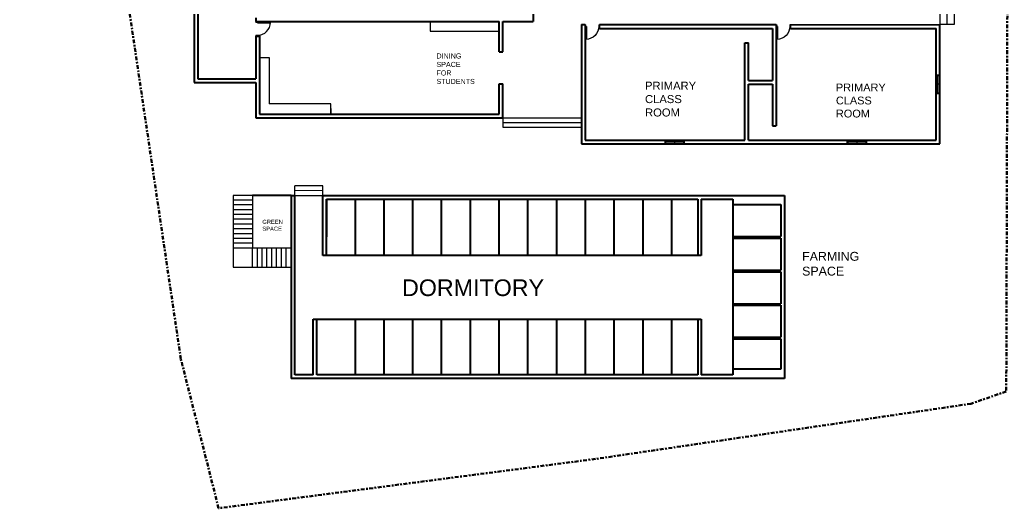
# Model space of a CAD drawing. Header units: metres. Extents: x 9 to 942, y 34 to 176.
# Drawn here: x 109.5 to 171.5, y 34.2 to 64.8 of the extents above; entities that cross this region are included whole.
import ezdxf

# ---------------------------------------------------------------- set-up
doc = ezdxf.new("R2010")
doc.units = ezdxf.units.M
doc.header["$LTSCALE"] = 0.01
doc.header["$MEASUREMENT"] = 0
doc.linetypes.add('ACAD_ISO04W100', pattern=[30, 24, -3, 0, -3])
for name, color, linetype in [('door space', 1, 'Continuous'), ('ELEVATION', 4, 'Continuous'), ('INBUILD', 81, 'Continuous'), ('STAIR', 231, 'Continuous'), ('TEXT', 141, 'Continuous'), ('WINDOW', 10, 'Continuous')]:
    doc.layers.add(name, color=color, linetype=linetype)
doc.layers.add('SITE BOUNDARY', color=6, linetype='ACAD_ISO04W100', lineweight=60)
doc.layers.add('WALL', color=2, linetype='Continuous', lineweight=40)
doc.styles.get("Standard").update_dxf_attribs({"font": 'arial.ttf'})

msp = doc.modelspace()

# ---------------------------------------------------------------- linework, layer by layer
for p, q in [((156.877, 64.461), (156.877, 60.962)), ((144.917, 64.232), (144.917, 64.232)), ((124.542, 63.752), (124.542, 61.069)), ((124.542, 61.069), (124.544, 61.069)), ((144.917, 57.002), (148.917, 57.002))]:
    msp.add_line(p, q)
at = {"layer": 'Defpoints'}
msp.add_line((156.877, 64.461), (156.647, 64.461), dxfattribs=at)
at = {"layer": 'door space'}
for p, q in [((124.314, 64.652), (124.314, 64.602)), ((124.414, 64.652), (124.314, 64.652)), ((124.374, 64.602), (124.314, 64.602)), ((124.414, 64.607), (124.374, 64.607)), ((124.374, 64.602), (124.374, 64.607)), ((124.414, 64.607), (124.414, 64.652)), ((125.224, 64.607), (124.414, 64.607)), ((124.414, 64.607), (124.414, 64.572)), ((124.414, 64.572), (125.224, 64.572)), ((144.914, 64.452), (144.964, 64.453)), ((144.915, 64.352), (144.914, 64.452)), ((144.96, 64.353), (144.959, 64.393)), ((144.964, 64.393), (144.959, 64.393)), ((144.964, 64.393), (144.964, 64.453)), ((145.764, 64.461), (145.814, 64.461)), ((145.764, 64.461), (145.764, 64.401)), ((145.769, 64.401), (145.764, 64.401)), ((145.769, 64.401), (145.77, 64.361)), ((145.814, 64.461), (145.815, 64.361)), ((156.872, 64.453), (156.922, 64.453)), ((156.873, 64.353), (156.872, 64.453)), ((156.918, 64.353), (156.918, 64.393)), ((156.923, 64.393), (156.918, 64.393)), ((156.923, 64.393), (156.922, 64.453)), ((157.722, 64.461), (157.772, 64.462)), ((157.722, 64.461), (157.723, 64.401)), ((157.728, 64.401), (157.723, 64.401)), ((157.728, 64.401), (157.728, 64.361)), ((157.772, 64.462), (157.773, 64.362)), ((124.314, 63.802), (124.314, 63.752)), ((124.314, 63.802), (124.374, 63.802)), ((124.374, 63.797), (124.374, 63.802)), ((124.374, 63.797), (124.414, 63.797)), ((124.414, 63.752), (124.414, 63.797)), ((144.96, 64.353), (144.915, 64.352)), ((144.968, 63.543), (144.96, 64.353)), ((144.96, 64.353), (144.995, 64.353)), ((144.995, 64.353), (145.003, 63.543)), ((145.815, 64.361), (145.77, 64.361)), ((156.918, 64.353), (156.873, 64.353)), ((156.926, 63.543), (156.918, 64.353)), ((156.918, 64.353), (156.953, 64.353)), ((156.953, 64.353), (156.961, 63.543)), ((157.773, 64.362), (157.728, 64.361)), ((124.314, 63.752), (124.414, 63.752))]:
    msp.add_line(p, q, dxfattribs=at)
msp.add_ellipse((124.414, 64.607), major_axis=(0.573, 0.573), ratio=1, start_param=3.926991, end_param=5.497787, dxfattribs=at)
at = {"layer": 'door space', "extrusion": (0, 0, -1)}
for centre in [(144.96, 64.353), (156.918, 64.353)]:
    msp.add_ellipse(centre, major_axis=(-0.567, -0.578), ratio=1, start_param=3.926991, end_param=5.497787, dxfattribs=at)
at = {"layer": 'ELEVATION'}
msp.add_line((135.219, 64.654), (135.219, 64.652), dxfattribs=at)
at = {"layer": 'INBUILD'}
for p, q in [((135.219, 64.652), (135.219, 64.052)), ((135.219, 64.052), (139.544, 64.052)), ((124.542, 62.411), (125.142, 62.411)), ((125.142, 62.411), (125.142, 59.511)), ((129.008, 59.511), (125.142, 59.511)), ((129.008, 59.211), (129.008, 59.511)), ((129.008, 59.211), (129.007, 58.859)), ((129.007, 58.859), (129.007, 59.211)), ((129.007, 59.211), (129.008, 59.211))]:
    msp.add_line(p, q, dxfattribs=at)
at = {"layer": 'SITE BOUNDARY'}
for p, q in [((119.619, 43.537), (109.54, 111.63)), ((171.454, 106.597), (171.27, 41.503)), ((121.979, 34.198), (119.619, 43.537)), ((171.27, 41.503), (169.06, 40.737)), ((169.06, 40.737), (145.568, 37.282)), ((145.568, 37.282), (121.979, 34.198))]:
    msp.add_line(p, q, dxfattribs=at)
at = {"layer": 'STAIR'}
for p, q in [((167.107, 66.462), (167.107, 64.462)), ((167.557, 66.462), (167.557, 64.462)), ((168.007, 66.462), (168.007, 64.462)), ((168.007, 64.462), (167.107, 64.462)), ((139.774, 58.639), (144.687, 58.639)), ((139.774, 58.639), (139.774, 58.039)), ((139.774, 58.339), (144.687, 58.339)), ((139.774, 58.039), (144.687, 58.039)), ((128.508, 54.378), (126.745, 54.371)), ((126.745, 53.771), (126.745, 54.371)), ((128.509, 54.078), (126.746, 54.071)), ((128.508, 53.778), (128.508, 54.378)), ((124.108, 53.778), (122.883, 53.778)), ((122.883, 53.778), (122.883, 50.479)), ((124.108, 53.478), (122.908, 53.478)), ((124.108, 53.778), (124.108, 50.478)), ((126.745, 53.771), (128.508, 53.771)), ((126.745, 53.771), (126.745, 53.771)), ((124.083, 52.879), (122.883, 52.879)), ((124.108, 53.178), (122.908, 53.178)), ((124.083, 52.579), (122.883, 52.579)), ((124.083, 52.279), (122.883, 52.279)), ((124.083, 51.979), (122.883, 51.979)), ((124.083, 51.679), (122.883, 51.679)), ((124.083, 51.379), (122.883, 51.379)), ((124.083, 51.079), (122.883, 51.079)), ((124.083, 50.779), (122.883, 50.779)), ((126.483, 50.479), (122.883, 50.479)), ((122.883, 50.479), (122.883, 49.279)), ((124.666, 50.483), (123.466, 50.483)), ((124.108, 49.278), (124.108, 50.478)), ((124.408, 49.278), (124.408, 50.478)), ((124.708, 49.278), (124.708, 50.478)), ((125.008, 49.278), (125.008, 50.478)), ((125.308, 49.278), (125.308, 50.478)), ((125.608, 49.278), (125.608, 50.478)), ((125.608, 49.278), (125.608, 50.478)), ((125.908, 49.278), (125.908, 50.478)), ((126.208, 49.278), (126.208, 50.478)), ((122.883, 49.279), (126.483, 49.279))]:
    msp.add_line(p, q, dxfattribs=at)
at = {"layer": 'WALL'}
for p, q in [((120.452, 71.191), (120.452, 60.839)), ((120.682, 70.961), (120.682, 61.069)), ((141.656, 66.462), (141.656, 64.652)), ((124.314, 64.882), (124.314, 64.652)), ((124.314, 64.652), (139.544, 64.652)), ((139.544, 62.752), (139.544, 64.652)), ((139.774, 62.752), (139.774, 64.652)), ((139.774, 64.652), (141.656, 64.652)), ((144.687, 64.462), (144.687, 57.002)), ((144.917, 64.461), (144.687, 64.461)), ((144.917, 64.461), (144.917, 64.231)), ((145.817, 64.462), (156.877, 64.462)), ((145.817, 64.231), (145.817, 64.461)), ((156.877, 64.462), (156.877, 58.132)), ((157.777, 64.461), (167.107, 64.462)), ((157.777, 64.231), (157.777, 64.461)), ((167.107, 57.002), (167.107, 64.462)), ((144.917, 64.232), (144.917, 57.232)), ((145.817, 64.232), (156.643, 64.232)), ((156.643, 64.232), (156.643, 60.96)), ((156.877, 64.231), (156.877, 64.231)), ((157.777, 64.232), (166.877, 64.232)), ((166.877, 57.232), (166.877, 64.232)), ((124.314, 63.752), (124.544, 63.752)), ((124.314, 63.752), (124.314, 61.069)), ((124.544, 63.752), (124.544, 58.869)), ((154.917, 63.332), (155.147, 63.332)), ((154.917, 57.232), (154.917, 63.332)), ((155.147, 60.962), (155.147, 63.332)), ((124.542, 62.752), (124.544, 62.752)), ((139.544, 62.752), (139.774, 62.752)), ((124.542, 61.752), (124.544, 61.752)), ((120.452, 60.839), (124.314, 60.839)), ((120.682, 61.069), (124.314, 61.069)), ((124.314, 60.839), (124.314, 58.639)), ((139.544, 60.752), (139.774, 60.752)), ((139.544, 58.869), (139.544, 60.752)), ((139.774, 58.639), (139.774, 60.752)), ((155.147, 60.962), (156.643, 60.962)), ((155.147, 57.232), (155.147, 60.732)), ((155.147, 60.732), (156.643, 60.732)), ((156.647, 60.96), (156.643, 60.96)), ((156.643, 60.732), (156.643, 58.132)), ((156.873, 60.962), (156.877, 60.962)), ((124.544, 58.869), (139.544, 58.869)), ((124.314, 58.639), (139.774, 58.639)), ((156.643, 58.362), (156.647, 58.362)), ((156.643, 58.132), (156.877, 58.132)), ((144.687, 57.002), (167.107, 57.002)), ((144.917, 57.232), (154.917, 57.232)), ((155.147, 57.232), (166.877, 57.232)), ((126.515, 53.771), (124.108, 53.771)), ((126.515, 53.771), (126.745, 53.771)), ((126.515, 53.771), (126.515, 42.311)), ((126.745, 42.541), (126.745, 53.771)), ((128.508, 53.778), (152.368, 53.778)), ((128.508, 50.023), (128.508, 53.778)), ((128.738, 53.548), (128.738, 51.178)), ((128.738, 50.023), (128.738, 53.548)), ((128.738, 53.548), (151.975, 53.548)), ((130.538, 50.023), (130.538, 53.548)), ((132.338, 50.023), (132.338, 53.548)), ((134.138, 50.023), (134.138, 53.548)), ((135.938, 50.023), (135.938, 53.548)), ((135.938, 50.023), (135.938, 53.548)), ((137.738, 50.023), (137.738, 53.548)), ((139.238, 53.548), (139.238, 53.548)), ((139.238, 53.548), (139.238, 53.548)), ((139.238, 53.548), (139.238, 53.548)), ((139.238, 53.548), (139.238, 53.548)), ((139.538, 50.023), (139.538, 53.548)), ((141.338, 50.023), (141.338, 53.548)), ((143.138, 50.023), (143.138, 53.548)), ((144.938, 50.023), (144.938, 53.548)), ((144.945, 53.541), (146.975, 53.541)), ((146.738, 50.023), (146.738, 53.548)), ((148.538, 50.023), (148.538, 53.548)), ((150.338, 50.023), (150.338, 53.548)), ((151.975, 53.548), (151.975, 50.023)), ((152.175, 53.548), (152.175, 50.023)), ((152.175, 53.548), (154.168, 53.548)), ((152.368, 53.778), (154.168, 53.778)), ((154.168, 53.778), (157.398, 53.778)), ((154.168, 53.548), (154.168, 42.548)), ((157.398, 53.778), (157.398, 42.311)), ((154.168, 53.198), (157.168, 53.198)), ((157.168, 53.198), (157.168, 51.198)), ((154.168, 51.198), (157.168, 51.198)), ((154.168, 51.098), (157.168, 51.098)), ((157.168, 51.098), (157.168, 49.098)), ((152.175, 50.023), (128.508, 50.023)), ((128.738, 50.023), (128.738, 50.023)), ((154.168, 49.098), (157.168, 49.098)), ((154.168, 48.998), (157.168, 48.998)), ((157.168, 48.998), (157.168, 46.998)), ((154.168, 46.998), (157.168, 46.998)), ((154.168, 46.898), (157.168, 46.898)), ((157.168, 46.898), (157.168, 44.898)), ((127.908, 42.548), (127.908, 46.023)), ((127.908, 46.023), (152.175, 46.023)), ((128.138, 42.548), (128.138, 46.023)), ((130.538, 42.548), (130.538, 46.023)), ((132.338, 42.548), (132.338, 46.023)), ((134.138, 42.548), (134.138, 46.023)), ((135.938, 42.548), (135.938, 46.023)), ((137.738, 42.548), (137.738, 46.023)), ((139.538, 42.548), (139.538, 46.023)), ((141.338, 42.548), (141.338, 46.023)), ((143.138, 42.548), (143.138, 46.023)), ((144.938, 42.548), (144.938, 46.023)), ((146.738, 42.548), (146.738, 46.023)), ((148.538, 42.548), (148.538, 46.023)), ((150.338, 42.548), (150.338, 46.023)), ((151.975, 46.023), (151.975, 42.548)), ((152.175, 46.023), (152.175, 42.548)), ((154.168, 44.898), (157.168, 44.898)), ((154.168, 44.798), (157.168, 44.798)), ((157.168, 44.798), (157.168, 42.891)), ((157.168, 42.891), (154.168, 42.891)), ((157.398, 42.311), (126.515, 42.311)), ((127.908, 42.548), (126.745, 42.548)), ((146.738, 42.548), (128.138, 42.548)), ((151.975, 42.548), (146.738, 42.548)), ((154.168, 42.548), (152.175, 42.548))]:
    msp.add_line(p, q, dxfattribs=at)
at = {"layer": 'WINDOW'}
for p, q in [((166.877, 60.132), (166.877, 61.332)), ((166.877, 61.332), (167.107, 61.332)), ((167.107, 61.332), (167.107, 60.132)), ((166.877, 61.282), (167.107, 61.282)), ((167.107, 60.732), (166.877, 60.732)), ((166.992, 60.182), (166.992, 61.282)), ((167.107, 60.132), (167.107, 60.732)), ((167.107, 60.182), (166.877, 60.182)), ((167.107, 60.132), (166.877, 60.132)), ((149.917, 57.002), (149.917, 57.232)), ((149.917, 57.232), (151.117, 57.232)), ((151.117, 57.002), (149.917, 57.002)), ((149.967, 57.002), (149.967, 57.232)), ((151.067, 57.117), (149.967, 57.117)), ((151.117, 57.232), (150.517, 57.232)), ((150.517, 57.232), (150.517, 57.002)), ((151.067, 57.232), (151.067, 57.002)), ((151.117, 57.232), (151.117, 57.002)), ((161.324, 57.001), (161.324, 57.231)), ((161.324, 57.231), (162.524, 57.231)), ((162.524, 57.001), (161.324, 57.001)), ((161.374, 57.001), (161.374, 57.231)), ((162.474, 57.116), (161.374, 57.116)), ((162.524, 57.231), (161.924, 57.231)), ((161.924, 57.231), (161.924, 57.001)), ((162.474, 57.231), (162.474, 57.001)), ((162.524, 57.231), (162.524, 57.001))]:
    msp.add_line(p, q, dxfattribs=at)

# ---------------------------------------------------------------- texts
at = {"layer": 'TEXT', "attachment_point": 1}
for s, width, gutter_width, insert, char_height in [('DINING SPACE FOR STUDENTS', 0.18266, 1.594, (135.614, 62.663), 0.31887), ('PRIMARY CLASS ROOM', 0.01793, 2.512, (148.665, 60.893), 0.50248), ('PRIMARY CLASS ROOM', 0.01747, 2.448, (160.609, 60.776), 0.4896), ('GREEN SPACE', 0.38616, 1.29, (124.718, 52.25), 0.25804), ('FARMING SPACE', 0.0644, 2.777, (158.494, 50.241), 0.55538), ('DORMITORY', 0.50613, 5.207, (133.459, 48.518), 1.0413)]:
    msp.add_mtext_dynamic_manual_height_columns(s, width=width, gutter_width=gutter_width, heights=[0], dxfattribs=dict(at, insert=insert, char_height=char_height))

doc.saveas('drawing.dxf')
